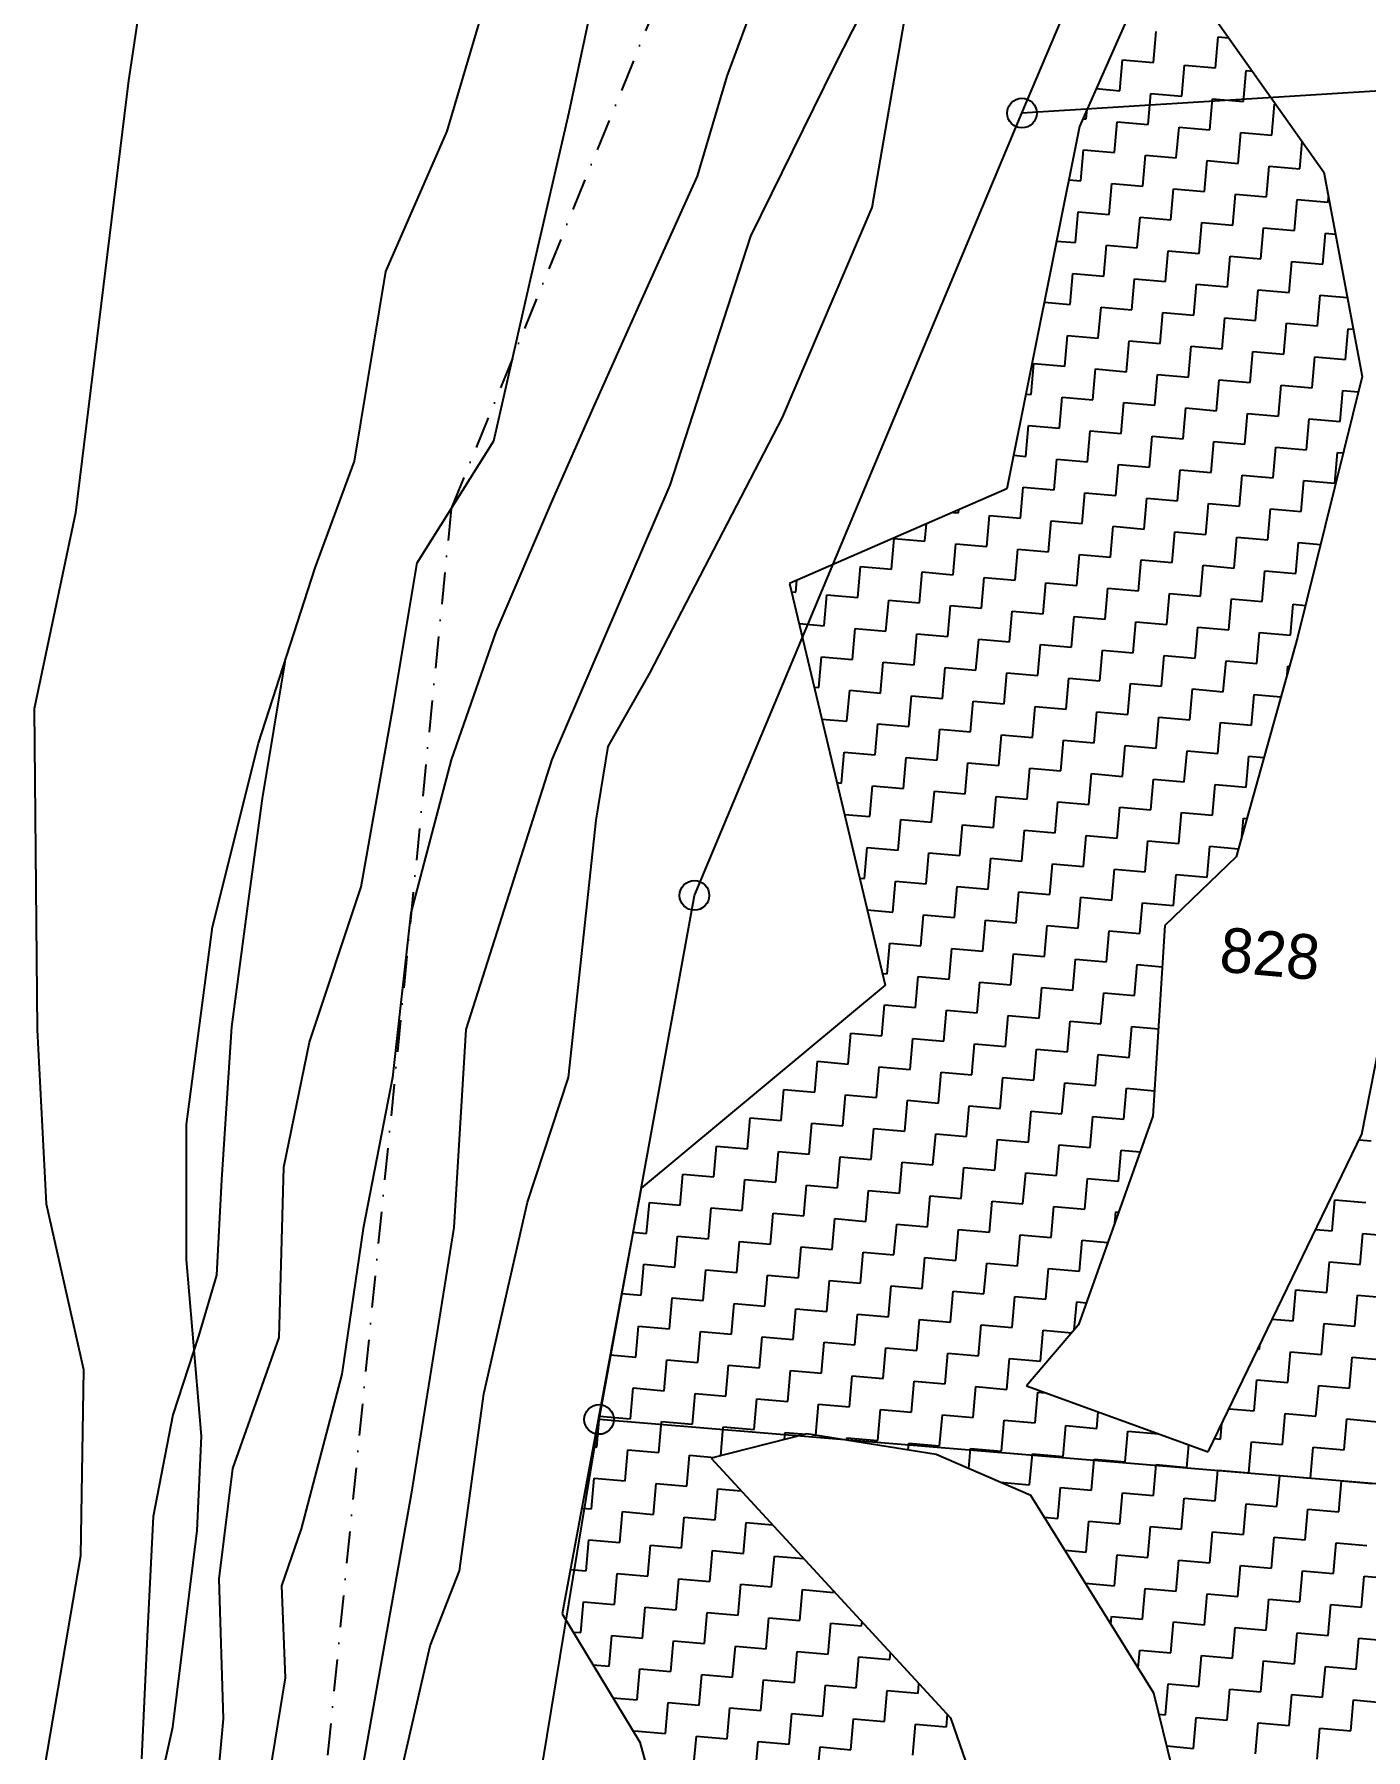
# Model space of a CAD drawing. Header units: metres. Extents: x 302356 to 305648, y 1939949 to 1943623.
# Drawn here: x 302385.4 to 302594.8, y 1942607.1 to 1942876.8 of the extents above; entities that cross this region are included whole.
import ezdxf

# ---------------------------------------------------------------- set-up
doc = ezdxf.new("R2010")
doc.units = ezdxf.units.M
doc.linetypes.add('DASHDOT', pattern=[1, 0.5, -0.25, 0, -0.25])
for name, color, linetype in [('LINE_WATER', 4, 'Continuous'), ('POLY_HATCH', 12, 'Continuous'), ('POLY_PARCEL', 6, 'Continuous'), ('POLY_WATER', 4, 'Continuous'), ('TEXT_PARCEL', 7, 'Continuous'), ('V_BOUND_STREAM_LINE', 7, 'DASHDOT')]:
    doc.layers.add(name, color=color, linetype=linetype)
doc.styles.add('TEXT_MAP', font='')
doc.styles.get('TEXT_MAP').set_extended_font_data('Kruti Dev 050')

msp = doc.modelspace()

# ---------------------------------------------------------------- linework, layer by layer
for centre in [(302540.76, 1942864.37), (302489.25, 1942741.39), (302474.25, 1942658.99)]:
    msp.add_circle(centre, 2.33)
at = {"layer": 'LINE_WATER'}
for p, q in [((302525.2, 1942899.36), (302511.3, 1942871.83)), ((302501.84, 1942890.48), (302494.33, 1942870.15)), ((302450.35, 1942861.54), (302458.47, 1942888.89)), ((302469.54, 1942864.51), (302474.67, 1942888.45)), ((302517.2, 1942849.51), (302522.26, 1942878.71)), ((302511.3, 1942871.83), (302498.05, 1942845.03)), ((302494.33, 1942870.15), (302489.67, 1942854.46)), ((302463.46, 1942838.2), (302469.54, 1942864.51)), ((302440.73, 1942839.45), (302450.35, 1942861.54)), ((302489.67, 1942854.46), (302480.44, 1942834.04)), ((302503.09, 1942816.49), (302517.2, 1942849.51)), ((302498.05, 1942845.03), (302485.4, 1942805.87)), ((302435.81, 1942809.63), (302440.73, 1942839.45)), ((302457.71, 1942812.85), (302463.46, 1942838.2)), ((302480.44, 1942834.04), (302473.31, 1942818.08)), ((302473.31, 1942818.08), (302466.77, 1942803.28)), ((302482.26, 1942776.3), (302503.09, 1942816.49)), ((302445.66, 1942793.65), (302457.71, 1942812.85)), ((302429.59, 1942792.86), (302435.81, 1942809.63)), ((302485.4, 1942805.87), (302466.81, 1942762.75)), ((302466.77, 1942803.28), (302458.03, 1942782.82)), ((302420.72, 1942765.34), (302429.59, 1942792.86)), ((302441.86, 1942771.06), (302445.66, 1942793.65)), ((302458.03, 1942782.82), (302451.02, 1942762.7)), ((302424.83, 1942778.08), (302421.25, 1942756.63)), ((302475.69, 1942764.77), (302482.26, 1942776.3)), ((302436.83, 1942742.71), (302441.86, 1942771.06)), ((302413.44, 1942736.46), (302420.72, 1942765.34)), ((302473.81, 1942753.19), (302475.69, 1942764.77)), ((302451.02, 1942762.7), (302444.65, 1942738.62)), ((302466.81, 1942762.75), (302453.31, 1942720.31)), ((302421.25, 1942756.63), (302419.18, 1942741.24)), ((302469.45, 1942712.75), (302473.81, 1942753.19)), ((302428.72, 1942718.3), (302436.83, 1942742.71)), ((302419.18, 1942741.24), (302416.45, 1942720.74)), ((302444.65, 1942738.62), (302441.79, 1942712.77)), ((302409.39, 1942705.34), (302413.44, 1942736.46)), ((302416.45, 1942720.74), (302414.86, 1942696.65)), ((302453.31, 1942720.31), (302451.44, 1942689.15)), ((302424.68, 1942698.64), (302428.72, 1942718.3)), ((302441.79, 1942712.77), (302437.16, 1942689.02)), ((302462.99, 1942693.18), (302469.45, 1942712.75)), ((302409.38, 1942684.12), (302409.39, 1942705.34)), ((302423.94, 1942671.88), (302424.68, 1942698.64)), ((302414.86, 1942696.65), (302414.07, 1942681.66)), ((302456.16, 1942663.02), (302462.99, 1942693.18)), ((302437.16, 1942689.02), (302433.82, 1942666.14)), ((302451.44, 1942689.15), (302444.71, 1942647.24)), ((302411.72, 1942656.36), (302409.38, 1942684.12)), ((302414.07, 1942681.66), (302411.27, 1942672.08)), ((302411.27, 1942672.08), (302407.21, 1942659.7)), ((302416.65, 1942651.29), (302423.94, 1942671.88)), ((302433.82, 1942666.14), (302427.43, 1942641.82)), ((302452.31, 1942635.18), (302456.16, 1942663.02)), ((302407.21, 1942659.7), (302404.14, 1942643.74)), ((302411.04, 1942641.54), (302411.72, 1942656.36)), ((302414.53, 1942633.92), (302416.65, 1942651.29)), ((302444.71, 1942647.24), (302436.48, 1942600.99)), ((302404.14, 1942643.74), (302403.25, 1942625.99)), ((302407.25, 1942610.64), (302411.04, 1942641.54)), ((302427.43, 1942641.82), (302424.33, 1942632.82)), ((302415.18, 1942611.91), (302414.53, 1942633.92)), ((302447.71, 1942623.42), (302452.31, 1942635.18)), ((302424.33, 1942632.82), (302424.9, 1942618.38)), ((302403.25, 1942625.99), (302402.28, 1942605.63)), ((302436.86, 1942576.35), (302447.71, 1942623.42)), ((302424.9, 1942618.38), (302422.01, 1942600.58)), ((302412.97, 1942587.95), (302415.18, 1942611.91)), ((302400.66, 1942581.22), (302407.25, 1942610.64))]:
    msp.add_line(p, q, dxfattribs=at)
at = {"layer": 'POLY_HATCH'}
for p, q in [((302583.35, 1942938.03), (302549.81, 1942862.24)), ((302549.81, 1942862.24), (302538.4, 1942805.3)), ((302538.4, 1942805.3), (302504.22, 1942790.39)), ((302504.22, 1942790.39), (302519.24, 1942727.29)), ((302519.24, 1942727.29), (302480.88, 1942695.38)), ((302480.88, 1942695.38), (302468.43, 1942628.46)), ((302468.43, 1942628.46), (302480.65, 1942608.28)), ((302480.65, 1942608.28), (302487.37, 1942584.16))]:
    msp.add_line(p, q, dxfattribs=at)
at = {"layer": 'POLY_HATCH', "ltscale": 10}
for p, q in [((302569.91, 1942880.97), (302588.25, 1942855.1)), ((302588.25, 1942855.1), (302594.28, 1942822.96)), ((302594.28, 1942822.96), (302584.09, 1942781.92)), ((302584.09, 1942781.92), (302574.47, 1942747.46)), ((302574.47, 1942747.46), (302563.23, 1942736.67)), ((302594.21, 1942703.83), (302602.15, 1942744.32)), ((302563.23, 1942736.67), (302561.35, 1942706.69)), ((302561.35, 1942706.69), (302549.67, 1942673.88)), ((302570.05, 1942653.93), (302594.21, 1942703.83)), ((302549.67, 1942673.88), (302541.48, 1942664.29)), ((302541.48, 1942664.29), (302570.05, 1942653.93)), ((302506.93, 1942656.73), (302491.89, 1942652.89)), ((302527.25, 1942653.49), (302506.93, 1942656.73)), ((302491.89, 1942652.89), (302529.53, 1942612.11)), ((302542.14, 1942647.05), (302527.25, 1942653.49)), ((302561.5, 1942615.94), (302542.14, 1942647.05)), ((302570.73, 1942578.37), (302561.5, 1942615.94)), ((302529.53, 1942612.11), (302541.28, 1942577.99))]:
    msp.add_line(p, q, dxfattribs=at)
at = {"layer": 'POLY_HATCH', "linetype": 'Continuous', "ltscale": 10}
for p, q in [((302561.44, 1942872.32), (302561.87, 1942877.18)), ((302571.17, 1942871.48), (302571.59, 1942876.34)), ((302571.59, 1942876.34), (302573.3, 1942876.19)), ((302556.16, 1942867.89), (302556.58, 1942872.75)), ((302556.58, 1942872.75), (302561.44, 1942872.32)), ((302565.88, 1942867.04), (302566.3, 1942871.9)), ((302566.3, 1942871.9), (302571.17, 1942871.48)), ((302575.6, 1942866.19), (302576.03, 1942871.05)), ((302576.03, 1942871.05), (302577, 1942870.97)), ((302552.45, 1942868.21), (302556.16, 1942867.89)), ((302560.6, 1942862.6), (302561.02, 1942867.46)), ((302561.02, 1942867.46), (302565.88, 1942867.04)), ((302570.32, 1942861.75), (302570.74, 1942866.62)), ((302570.74, 1942866.62), (302575.6, 1942866.19)), ((302580.04, 1942860.91), (302580.46, 1942865.77)), ((302580.46, 1942865.77), (302580.7, 1942865.75)), ((302550.36, 1942863.49), (302550.87, 1942863.45)), ((302550.87, 1942863.45), (302551.01, 1942864.95)), ((302555.31, 1942858.16), (302555.74, 1942863.02)), ((302555.74, 1942863.02), (302560.6, 1942862.6)), ((302565.03, 1942857.32), (302565.46, 1942862.18)), ((302565.46, 1942862.18), (302570.32, 1942861.75)), ((302574.76, 1942856.47), (302575.18, 1942861.33)), ((302575.18, 1942861.33), (302580.04, 1942860.91)), ((302550.03, 1942853.73), (302550.45, 1942858.59)), ((302550.45, 1942858.59), (302555.31, 1942858.16)), ((302559.75, 1942852.88), (302560.17, 1942857.74)), ((302560.17, 1942857.74), (302565.03, 1942857.32)), ((302584.48, 1942855.62), (302584.85, 1942859.9)), ((302569.47, 1942852.03), (302569.9, 1942856.89)), ((302569.9, 1942856.89), (302574.76, 1942856.47)), ((302579.19, 1942851.19), (302579.62, 1942856.05)), ((302579.62, 1942856.05), (302584.48, 1942855.62)), ((302548.13, 1942853.89), (302550.03, 1942853.73)), ((302554.47, 1942848.44), (302554.89, 1942853.3)), ((302554.89, 1942853.3), (302559.75, 1942852.88)), ((302564.19, 1942847.59), (302564.61, 1942852.46)), ((302564.61, 1942852.46), (302569.47, 1942852.03)), ((302573.91, 1942846.75), (302574.33, 1942851.61)), ((302574.33, 1942851.61), (302579.19, 1942851.19)), ((302583.63, 1942845.9), (302584.06, 1942850.76)), ((302584.06, 1942850.76), (302588.92, 1942850.34)), ((302588.92, 1942850.34), (302588.99, 1942851.18)), ((302549.18, 1942844), (302549.61, 1942848.86)), ((302549.61, 1942848.86), (302554.47, 1942848.44)), ((302558.9, 1942843.16), (302559.33, 1942848.02)), ((302559.33, 1942848.02), (302564.19, 1942847.59)), ((302568.63, 1942842.31), (302569.05, 1942847.17)), ((302569.05, 1942847.17), (302573.91, 1942846.75)), ((302546.21, 1942844.26), (302549.18, 1942844)), ((302578.35, 1942841.46), (302578.77, 1942846.32)), ((302578.77, 1942846.32), (302583.63, 1942845.9)), ((302588.07, 1942840.62), (302588.49, 1942845.48)), ((302588.49, 1942845.48), (302590.08, 1942845.34)), ((302553.62, 1942838.72), (302554.04, 1942843.58)), ((302554.04, 1942843.58), (302558.9, 1942843.16)), ((302563.34, 1942837.87), (302563.76, 1942842.73)), ((302563.76, 1942842.73), (302568.63, 1942842.31)), ((302573.06, 1942837.03), (302573.49, 1942841.89)), ((302573.49, 1942841.89), (302578.35, 1942841.46)), ((302548.34, 1942834.28), (302548.76, 1942839.14)), ((302548.76, 1942839.14), (302553.62, 1942838.72)), ((302582.79, 1942836.18), (302583.21, 1942841.04)), ((302583.21, 1942841.04), (302588.07, 1942840.62)), ((302558.06, 1942833.43), (302558.48, 1942838.3)), ((302558.48, 1942838.3), (302563.34, 1942837.87)), ((302567.78, 1942832.59), (302568.2, 1942837.45)), ((302568.2, 1942837.45), (302573.06, 1942837.03)), ((302577.5, 1942831.74), (302577.92, 1942836.6)), ((302577.92, 1942836.6), (302582.79, 1942836.18)), ((302587.22, 1942830.9), (302587.65, 1942835.76)), ((302587.65, 1942835.76), (302591.95, 1942835.38)), ((302544.28, 1942834.63), (302548.34, 1942834.28)), ((302552.77, 1942829), (302553.2, 1942833.86)), ((302553.2, 1942833.86), (302558.06, 1942833.43)), ((302562.5, 1942828.15), (302562.92, 1942833.01)), ((302562.92, 1942833.01), (302567.78, 1942832.59)), ((302572.22, 1942827.3), (302572.64, 1942832.17)), ((302572.64, 1942832.17), (302577.5, 1942831.74)), ((302581.94, 1942826.46), (302582.36, 1942831.32)), ((302582.36, 1942831.32), (302587.22, 1942830.9)), ((302591.66, 1942825.61), (302592.08, 1942830.47)), ((302592.08, 1942830.47), (302592.89, 1942830.4)), ((302547.49, 1942824.56), (302547.91, 1942829.42)), ((302547.91, 1942829.42), (302552.77, 1942829)), ((302557.21, 1942823.71), (302557.63, 1942828.57)), ((302557.63, 1942828.57), (302562.5, 1942828.15)), ((302566.93, 1942822.87), (302567.36, 1942827.73)), ((302567.36, 1942827.73), (302572.22, 1942827.3)), ((302542.2, 1942820.12), (302542.63, 1942824.98)), ((302542.63, 1942824.98), (302547.49, 1942824.56)), ((302576.65, 1942822.02), (302577.08, 1942826.88)), ((302577.08, 1942826.88), (302581.94, 1942826.46)), ((302586.38, 1942821.17), (302586.8, 1942826.03)), ((302586.8, 1942826.03), (302591.66, 1942825.61)), ((302551.93, 1942819.28), (302552.35, 1942824.14)), ((302552.35, 1942824.14), (302557.21, 1942823.71)), ((302561.65, 1942818.43), (302562.07, 1942823.29)), ((302562.07, 1942823.29), (302566.93, 1942822.87)), ((302571.37, 1942817.58), (302571.79, 1942822.44)), ((302571.79, 1942822.44), (302576.65, 1942822.02)), ((302541.39, 1942820.19), (302542.2, 1942820.12)), ((302546.64, 1942814.84), (302547.07, 1942819.7)), ((302547.07, 1942819.7), (302551.93, 1942819.28)), ((302581.09, 1942816.74), (302581.52, 1942821.6)), ((302581.52, 1942821.6), (302586.38, 1942821.17)), ((302590.81, 1942815.89), (302591.24, 1942820.75)), ((302591.24, 1942820.75), (302593.68, 1942820.54)), ((302556.36, 1942813.99), (302556.79, 1942818.85)), ((302556.79, 1942818.85), (302561.65, 1942818.43)), ((302566.09, 1942813.14), (302566.51, 1942818.01)), ((302566.51, 1942818.01), (302571.37, 1942817.58)), ((302575.81, 1942812.3), (302576.23, 1942817.16)), ((302576.23, 1942817.16), (302581.09, 1942816.74)), ((302541.36, 1942810.4), (302541.78, 1942815.26)), ((302541.78, 1942815.26), (302546.64, 1942814.84)), ((302551.08, 1942809.55), (302551.5, 1942814.41)), ((302551.5, 1942814.41), (302556.36, 1942813.99)), ((302585.53, 1942811.45), (302585.95, 1942816.31)), ((302585.95, 1942816.31), (302590.81, 1942815.89)), ((302560.8, 1942808.71), (302561.23, 1942813.57)), ((302561.23, 1942813.57), (302566.09, 1942813.14)), ((302570.52, 1942807.86), (302570.95, 1942812.72)), ((302570.95, 1942812.72), (302575.81, 1942812.3)), ((302580.25, 1942807.01), (302580.67, 1942811.87)), ((302580.67, 1942811.87), (302585.53, 1942811.45)), ((302539.46, 1942810.57), (302541.36, 1942810.4)), ((302545.8, 1942805.12), (302546.22, 1942809.98)), ((302546.22, 1942809.98), (302551.08, 1942809.55)), ((302555.52, 1942804.27), (302555.94, 1942809.13)), ((302555.94, 1942809.13), (302560.8, 1942808.71)), ((302589.97, 1942806.17), (302590.39, 1942811.03)), ((302590.39, 1942811.03), (302591.3, 1942810.95)), ((302565.24, 1942803.42), (302565.66, 1942808.28)), ((302565.66, 1942808.28), (302570.52, 1942807.86)), ((302574.96, 1942802.58), (302575.39, 1942807.44)), ((302575.39, 1942807.44), (302580.25, 1942807.01)), ((302584.68, 1942801.73), (302585.11, 1942806.59)), ((302585.11, 1942806.59), (302589.97, 1942806.17)), ((302540.51, 1942800.68), (302540.94, 1942805.54)), ((302540.94, 1942805.54), (302545.8, 1942805.12)), ((302550.23, 1942799.83), (302550.66, 1942804.69)), ((302550.66, 1942804.69), (302555.52, 1942804.27)), ((302559.96, 1942798.98), (302560.38, 1942803.85)), ((302560.38, 1942803.85), (302565.24, 1942803.42)), ((302529.92, 1942801.6), (302530.79, 1942801.52)), ((302530.79, 1942801.52), (302530.83, 1942802)), ((302535.23, 1942796.24), (302535.65, 1942801.1)), ((302535.65, 1942801.1), (302540.51, 1942800.68)), ((302569.68, 1942798.14), (302570.1, 1942803)), ((302570.1, 1942803), (302574.96, 1942802.58)), ((302579.4, 1942797.29), (302579.82, 1942802.15)), ((302579.82, 1942802.15), (302584.68, 1942801.73)), ((302525.51, 1942797.09), (302525.74, 1942799.78)), ((302544.95, 1942795.39), (302545.37, 1942800.25)), ((302545.37, 1942800.25), (302550.23, 1942799.83)), ((302554.67, 1942794.55), (302555.09, 1942799.41)), ((302555.09, 1942799.41), (302559.96, 1942798.98)), ((302564.39, 1942793.7), (302564.82, 1942798.56)), ((302564.82, 1942798.56), (302569.68, 1942798.14)), ((302520.22, 1942792.65), (302520.64, 1942797.51)), ((302520.64, 1942797.51), (302525.51, 1942797.09)), ((302529.94, 1942791.8), (302530.37, 1942796.66)), ((302530.37, 1942796.66), (302535.23, 1942796.24)), ((302539.67, 1942790.96), (302540.09, 1942795.82)), ((302540.09, 1942795.82), (302544.95, 1942795.39)), ((302574.12, 1942792.85), (302574.54, 1942797.71)), ((302574.54, 1942797.71), (302579.4, 1942797.29)), ((302583.84, 1942792.01), (302584.26, 1942796.87)), ((302584.26, 1942796.87), (302587.73, 1942796.57)), ((302514.94, 1942788.21), (302515.36, 1942793.07)), ((302515.36, 1942793.07), (302520.22, 1942792.65)), ((302549.39, 1942790.11), (302549.81, 1942794.97)), ((302549.81, 1942794.97), (302554.67, 1942794.55)), ((302559.11, 1942789.26), (302559.53, 1942794.12)), ((302559.53, 1942794.12), (302564.39, 1942793.7)), ((302568.83, 1942788.42), (302569.25, 1942793.28)), ((302569.25, 1942793.28), (302574.12, 1942792.85)), ((302505.22, 1942789.06), (302505.38, 1942790.9)), ((302524.66, 1942787.36), (302525.08, 1942792.23)), ((302525.08, 1942792.23), (302529.94, 1942791.8)), ((302534.38, 1942786.52), (302534.8, 1942791.38)), ((302534.8, 1942791.38), (302539.67, 1942790.96)), ((302544.1, 1942785.67), (302544.53, 1942790.53)), ((302544.53, 1942790.53), (302549.39, 1942790.11)), ((302578.55, 1942787.57), (302578.98, 1942792.43)), ((302578.98, 1942792.43), (302583.84, 1942792.01)), ((302504.52, 1942789.12), (302505.22, 1942789.06)), ((302509.65, 1942783.77), (302510.08, 1942788.63)), ((302510.08, 1942788.63), (302514.94, 1942788.21)), ((302519.37, 1942782.93), (302519.8, 1942787.79)), ((302519.8, 1942787.79), (302524.66, 1942787.36)), ((302553.83, 1942784.82), (302554.25, 1942789.69)), ((302554.25, 1942789.69), (302559.11, 1942789.26)), ((302563.55, 1942783.98), (302563.97, 1942788.84)), ((302563.97, 1942788.84), (302568.83, 1942788.42)), ((302573.27, 1942783.13), (302573.69, 1942787.99)), ((302573.69, 1942787.99), (302578.55, 1942787.57)), ((302582.99, 1942782.29), (302583.41, 1942787.15)), ((302583.41, 1942787.15), (302585.34, 1942786.98)), ((302529.1, 1942782.08), (302529.52, 1942786.94)), ((302529.52, 1942786.94), (302534.38, 1942786.52)), ((302538.82, 1942781.23), (302539.24, 1942786.09)), ((302539.24, 1942786.09), (302544.1, 1942785.67)), ((302548.54, 1942780.39), (302548.96, 1942785.25)), ((302548.96, 1942785.25), (302553.83, 1942784.82)), ((302505.71, 1942784.12), (302509.65, 1942783.77)), ((302514.09, 1942778.49), (302514.51, 1942783.35)), ((302514.51, 1942783.35), (302519.37, 1942782.93)), ((302523.81, 1942777.64), (302524.24, 1942782.5)), ((302524.24, 1942782.5), (302529.1, 1942782.08)), ((302558.26, 1942779.54), (302558.69, 1942784.4)), ((302558.69, 1942784.4), (302563.55, 1942783.98)), ((302567.98, 1942778.69), (302568.41, 1942783.56)), ((302568.41, 1942783.56), (302573.27, 1942783.13)), ((302577.71, 1942777.85), (302578.13, 1942782.71)), ((302578.13, 1942782.71), (302582.99, 1942782.29)), ((302533.53, 1942776.8), (302533.96, 1942781.66)), ((302533.96, 1942781.66), (302538.82, 1942781.23)), ((302543.26, 1942775.95), (302543.68, 1942780.81)), ((302543.68, 1942780.81), (302548.54, 1942780.39)), ((302552.98, 1942775.1), (302553.4, 1942779.96)), ((302553.4, 1942779.96), (302558.26, 1942779.54)), ((302562.7, 1942774.26), (302563.12, 1942779.12)), ((302563.12, 1942779.12), (302567.98, 1942778.69)), ((302508.81, 1942774.05), (302509.23, 1942778.91)), ((302509.23, 1942778.91), (302514.09, 1942778.49)), ((302518.53, 1942773.2), (302518.95, 1942778.07)), ((302518.95, 1942778.07), (302523.81, 1942777.64)), ((302528.25, 1942772.36), (302528.67, 1942777.22)), ((302528.67, 1942777.22), (302533.53, 1942776.8)), ((302537.97, 1942771.51), (302538.4, 1942776.37)), ((302538.4, 1942776.37), (302543.26, 1942775.95)), ((302572.42, 1942773.41), (302572.85, 1942778.27)), ((302572.85, 1942778.27), (302577.71, 1942777.85)), ((302582.45, 1942776.05), (302582.57, 1942777.42)), ((302582.57, 1942777.42), (302582.83, 1942777.4)), ((302508.1, 1942774.11), (302508.81, 1942774.05)), ((302547.69, 1942770.67), (302548.12, 1942775.53)), ((302548.12, 1942775.53), (302552.98, 1942775.1)), ((302557.42, 1942769.82), (302557.84, 1942774.68)), ((302557.84, 1942774.68), (302562.7, 1942774.26)), ((302567.14, 1942768.97), (302567.56, 1942773.83)), ((302567.56, 1942773.83), (302572.42, 1942773.41)), ((302513.24, 1942768.77), (302513.67, 1942773.63)), ((302513.67, 1942773.63), (302518.53, 1942773.2)), ((302522.97, 1942767.92), (302523.39, 1942772.78)), ((302523.39, 1942772.78), (302528.25, 1942772.36)), ((302532.69, 1942767.07), (302533.11, 1942771.93)), ((302533.11, 1942771.93), (302537.97, 1942771.51)), ((302542.41, 1942766.23), (302542.83, 1942771.09)), ((302542.83, 1942771.09), (302547.69, 1942770.67)), ((302576.86, 1942768.13), (302577.28, 1942772.99)), ((302577.28, 1942772.99), (302581.49, 1942772.62)), ((302509.29, 1942769.11), (302513.24, 1942768.77)), ((302517.68, 1942763.48), (302518.11, 1942768.34)), ((302518.11, 1942768.34), (302522.97, 1942767.92)), ((302552.13, 1942765.38), (302552.56, 1942770.24)), ((302552.56, 1942770.24), (302557.42, 1942769.82)), ((302561.85, 1942764.53), (302562.28, 1942769.4)), ((302562.28, 1942769.4), (302567.14, 1942768.97)), ((302571.58, 1942763.69), (302572, 1942768.55)), ((302572, 1942768.55), (302576.86, 1942768.13)), ((302527.4, 1942762.64), (302527.83, 1942767.5)), ((302527.83, 1942767.5), (302532.69, 1942767.07)), ((302537.13, 1942761.79), (302537.55, 1942766.65)), ((302537.55, 1942766.65), (302542.41, 1942766.23)), ((302546.85, 1942760.94), (302547.27, 1942765.8)), ((302547.27, 1942765.8), (302552.13, 1942765.38)), ((302512.4, 1942759.04), (302512.82, 1942763.91)), ((302512.82, 1942763.91), (302517.68, 1942763.48)), ((302522.12, 1942758.2), (302522.54, 1942763.06)), ((302522.54, 1942763.06), (302527.4, 1942762.64)), ((302556.57, 1942760.1), (302556.99, 1942764.96)), ((302556.99, 1942764.96), (302561.85, 1942764.53)), ((302566.29, 1942759.25), (302566.72, 1942764.11)), ((302566.72, 1942764.11), (302571.58, 1942763.69)), ((302576.01, 1942758.4), (302576.44, 1942763.26)), ((302576.44, 1942763.26), (302578.82, 1942763.06)), ((302531.84, 1942757.35), (302532.26, 1942762.21)), ((302532.26, 1942762.21), (302537.13, 1942761.79)), ((302541.56, 1942756.51), (302541.99, 1942761.37)), ((302541.99, 1942761.37), (302546.85, 1942760.94)), ((302551.29, 1942755.66), (302551.71, 1942760.52)), ((302551.71, 1942760.52), (302556.57, 1942760.1)), ((302511.67, 1942759.11), (302512.4, 1942759.04)), ((302516.84, 1942753.76), (302517.26, 1942758.62)), ((302517.26, 1942758.62), (302522.12, 1942758.2)), ((302526.56, 1942752.91), (302526.98, 1942757.78)), ((302526.98, 1942757.78), (302531.84, 1942757.35)), ((302561.01, 1942754.81), (302561.43, 1942759.67)), ((302561.43, 1942759.67), (302566.29, 1942759.25)), ((302570.73, 1942753.97), (302571.15, 1942758.83)), ((302571.15, 1942758.83), (302576.01, 1942758.4)), ((302536.28, 1942752.07), (302536.7, 1942756.93)), ((302536.7, 1942756.93), (302541.56, 1942756.51)), ((302546, 1942751.22), (302546.42, 1942756.08)), ((302546.42, 1942756.08), (302551.29, 1942755.66)), ((302555.72, 1942750.37), (302556.15, 1942755.24)), ((302556.15, 1942755.24), (302561.01, 1942754.81)), ((302512.86, 1942754.11), (302516.84, 1942753.76)), ((302521.27, 1942748.48), (302521.7, 1942753.34)), ((302521.7, 1942753.34), (302526.56, 1942752.91)), ((302531, 1942747.63), (302531.42, 1942752.49)), ((302531.42, 1942752.49), (302536.28, 1942752.07)), ((302565.45, 1942749.53), (302565.87, 1942754.39)), ((302565.87, 1942754.39), (302570.73, 1942753.97)), ((302575.33, 1942750.55), (302575.59, 1942753.54)), ((302575.59, 1942753.54), (302576.15, 1942753.49)), ((302540.72, 1942746.78), (302541.14, 1942751.64)), ((302541.14, 1942751.64), (302546, 1942751.22)), ((302550.44, 1942745.94), (302550.86, 1942750.8)), ((302550.86, 1942750.8), (302555.72, 1942750.37)), ((302560.16, 1942745.09), (302560.58, 1942749.95)), ((302560.58, 1942749.95), (302565.45, 1942749.53)), ((302515.99, 1942744.04), (302516.41, 1942748.9)), ((302516.41, 1942748.9), (302521.27, 1942748.48)), ((302525.71, 1942743.19), (302526.13, 1942748.05)), ((302526.13, 1942748.05), (302531, 1942747.63)), ((302535.43, 1942742.35), (302535.86, 1942747.21)), ((302535.86, 1942747.21), (302540.72, 1942746.78)), ((302569.88, 1942744.24), (302570.31, 1942749.11)), ((302570.31, 1942749.11), (302574.82, 1942748.71)), ((302515.24, 1942744.1), (302515.99, 1942744.04)), ((302545.15, 1942741.5), (302545.58, 1942746.36)), ((302545.58, 1942746.36), (302550.44, 1942745.94)), ((302554.88, 1942740.65), (302555.3, 1942745.51)), ((302555.3, 1942745.51), (302560.16, 1942745.09)), ((302564.6, 1942739.81), (302565.02, 1942744.67)), ((302565.02, 1942744.67), (302569.88, 1942744.24)), ((302520.43, 1942738.75), (302520.85, 1942743.62)), ((302520.85, 1942743.62), (302525.71, 1942743.19)), ((302530.15, 1942737.91), (302530.57, 1942742.77)), ((302530.57, 1942742.77), (302535.43, 1942742.35)), ((302539.87, 1942737.06), (302540.29, 1942741.92)), ((302540.29, 1942741.92), (302545.15, 1942741.5)), ((302516.43, 1942739.1), (302520.43, 1942738.75)), ((302549.59, 1942736.22), (302550.02, 1942741.08)), ((302550.02, 1942741.08), (302554.88, 1942740.65)), ((302559.31, 1942735.37), (302559.74, 1942740.23)), ((302559.74, 1942740.23), (302564.6, 1942739.81)), ((302524.86, 1942733.47), (302525.29, 1942738.33)), ((302525.29, 1942738.33), (302530.15, 1942737.91)), ((302534.59, 1942732.62), (302535.01, 1942737.48)), ((302535.01, 1942737.48), (302539.87, 1942737.06)), ((302544.31, 1942731.78), (302544.73, 1942736.64)), ((302544.73, 1942736.64), (302549.59, 1942736.22)), ((302519.58, 1942729.03), (302520, 1942733.89)), ((302520, 1942733.89), (302524.86, 1942733.47)), ((302554.03, 1942730.93), (302554.45, 1942735.79)), ((302554.45, 1942735.79), (302559.31, 1942735.37)), ((302529.3, 1942728.19), (302529.73, 1942733.05)), ((302529.73, 1942733.05), (302534.59, 1942732.62)), ((302539.02, 1942727.34), (302539.45, 1942732.2)), ((302539.45, 1942732.2), (302544.31, 1942731.78)), ((302548.75, 1942726.49), (302549.17, 1942731.35)), ((302549.17, 1942731.35), (302554.03, 1942730.93)), ((302558.47, 1942725.65), (302558.89, 1942730.51)), ((302558.89, 1942730.51), (302562.82, 1942730.17)), ((302518.81, 1942729.1), (302519.58, 1942729.03)), ((302524.02, 1942723.75), (302524.44, 1942728.61)), ((302524.44, 1942728.61), (302529.3, 1942728.19)), ((302533.74, 1942722.9), (302534.16, 1942727.76)), ((302534.16, 1942727.76), (302539.02, 1942727.34)), ((302543.46, 1942722.06), (302543.89, 1942726.92)), ((302543.89, 1942726.92), (302548.75, 1942726.49)), ((302553.18, 1942721.21), (302553.61, 1942726.07)), ((302553.61, 1942726.07), (302558.47, 1942725.65)), ((302518.73, 1942719.31), (302519.16, 1942724.17)), ((302519.16, 1942724.17), (302524.02, 1942723.75)), ((302528.46, 1942718.46), (302528.88, 1942723.33)), ((302528.88, 1942723.33), (302533.74, 1942722.9)), ((302538.18, 1942717.62), (302538.6, 1942722.48)), ((302538.6, 1942722.48), (302543.46, 1942722.06)), ((302513.45, 1942714.87), (302513.87, 1942719.73)), ((302513.87, 1942719.73), (302518.73, 1942719.31)), ((302547.9, 1942716.77), (302548.32, 1942721.63)), ((302548.32, 1942721.63), (302553.18, 1942721.21)), ((302557.62, 1942715.92), (302558.04, 1942720.79)), ((302558.04, 1942720.79), (302562.21, 1942720.42)), ((302523.17, 1942714.03), (302523.59, 1942718.89)), ((302523.59, 1942718.89), (302528.46, 1942718.46)), ((302532.89, 1942713.18), (302533.32, 1942718.04)), ((302533.32, 1942718.04), (302538.18, 1942717.62)), ((302542.62, 1942712.33), (302543.04, 1942717.19)), ((302543.04, 1942717.19), (302547.9, 1942716.77)), ((302508.17, 1942710.43), (302508.59, 1942715.3)), ((302508.59, 1942715.3), (302513.45, 1942714.87)), ((302517.89, 1942709.59), (302518.31, 1942714.45)), ((302518.31, 1942714.45), (302523.17, 1942714.03)), ((302552.34, 1942711.49), (302552.76, 1942716.35)), ((302552.76, 1942716.35), (302557.62, 1942715.92)), ((302527.61, 1942708.74), (302528.03, 1942713.6)), ((302528.03, 1942713.6), (302532.89, 1942713.18)), ((302537.33, 1942707.9), (302537.75, 1942712.76)), ((302537.75, 1942712.76), (302542.62, 1942712.33)), ((302547.05, 1942707.05), (302547.48, 1942711.91)), ((302547.48, 1942711.91), (302552.34, 1942711.49)), ((302502.88, 1942706), (302503.3, 1942710.86)), ((302503.3, 1942710.86), (302508.17, 1942710.43)), ((302512.6, 1942705.15), (302513.03, 1942710.01)), ((302513.03, 1942710.01), (302517.89, 1942709.59)), ((302522.32, 1942704.3), (302522.75, 1942709.17)), ((302522.75, 1942709.17), (302527.61, 1942708.74)), ((302556.78, 1942706.2), (302557.2, 1942711.06)), ((302557.2, 1942711.06), (302561.6, 1942710.68)), ((302497.6, 1942701.56), (302498.02, 1942706.42)), ((302498.02, 1942706.42), (302502.88, 1942706)), ((302532.05, 1942703.46), (302532.47, 1942708.32)), ((302532.47, 1942708.32), (302537.33, 1942707.9)), ((302541.77, 1942702.61), (302542.19, 1942707.47)), ((302542.19, 1942707.47), (302547.05, 1942707.05)), ((302551.49, 1942701.76), (302551.91, 1942706.63)), ((302551.91, 1942706.63), (302556.78, 1942706.2)), ((302507.32, 1942700.71), (302507.74, 1942705.57)), ((302507.74, 1942705.57), (302512.6, 1942705.15)), ((302517.04, 1942699.87), (302517.46, 1942704.73)), ((302517.46, 1942704.73), (302522.32, 1942704.3)), ((302526.76, 1942699.02), (302527.19, 1942703.88)), ((302527.19, 1942703.88), (302532.05, 1942703.46)), ((302492.31, 1942697.12), (302492.74, 1942701.98)), ((302492.74, 1942701.98), (302497.6, 1942701.56)), ((302502.03, 1942696.28), (302502.46, 1942701.14)), ((302502.46, 1942701.14), (302507.32, 1942700.71)), ((302536.48, 1942698.17), (302536.91, 1942703.03)), ((302536.91, 1942703.03), (302541.77, 1942702.61)), ((302546.21, 1942697.33), (302546.63, 1942702.19)), ((302546.63, 1942702.19), (302551.49, 1942701.76)), ((302555.93, 1942696.48), (302556.35, 1942701.34)), ((302556.35, 1942701.34), (302559.36, 1942701.08)), ((302593.8, 1942702.98), (302595.66, 1942702.82)), ((302511.76, 1942695.43), (302512.18, 1942700.29)), ((302512.18, 1942700.29), (302517.04, 1942699.87)), ((302521.48, 1942694.58), (302521.9, 1942699.44)), ((302521.9, 1942699.44), (302526.76, 1942699.02)), ((302531.2, 1942693.74), (302531.62, 1942698.6)), ((302531.62, 1942698.6), (302536.48, 1942698.17)), ((302487.03, 1942692.68), (302487.45, 1942697.54)), ((302487.45, 1942697.54), (302492.31, 1942697.12)), ((302496.75, 1942691.84), (302497.17, 1942696.7)), ((302497.17, 1942696.7), (302502.03, 1942696.28)), ((302506.47, 1942690.99), (302506.9, 1942695.85)), ((302506.9, 1942695.85), (302511.76, 1942695.43)), ((302540.92, 1942692.89), (302541.35, 1942697.75)), ((302541.35, 1942697.75), (302546.21, 1942697.33)), ((302550.64, 1942692.04), (302551.07, 1942696.9)), ((302551.07, 1942696.9), (302555.93, 1942696.48)), ((302481.74, 1942688.25), (302482.17, 1942693.11)), ((302482.17, 1942693.11), (302487.03, 1942692.68)), ((302516.19, 1942690.14), (302516.62, 1942695.01)), ((302516.62, 1942695.01), (302521.48, 1942694.58)), ((302525.92, 1942689.3), (302526.34, 1942694.16)), ((302526.34, 1942694.16), (302531.2, 1942693.74)), ((302535.64, 1942688.45), (302536.06, 1942693.31)), ((302536.06, 1942693.31), (302540.92, 1942692.89)), ((302589.53, 1942688.66), (302589.96, 1942693.52)), ((302589.96, 1942693.52), (302594.82, 1942693.09)), ((302491.47, 1942687.4), (302491.89, 1942692.26)), ((302491.89, 1942692.26), (302496.75, 1942691.84)), ((302501.19, 1942686.55), (302501.61, 1942691.41)), ((302501.61, 1942691.41), (302506.47, 1942690.99)), ((302510.91, 1942685.71), (302511.33, 1942690.57)), ((302511.33, 1942690.57), (302516.19, 1942690.14)), ((302545.36, 1942687.61), (302545.78, 1942692.47)), ((302545.78, 1942692.47), (302550.64, 1942692.04)), ((302555.35, 1942689.83), (302555.51, 1942691.62)), ((302555.51, 1942691.62), (302555.97, 1942691.58)), ((302479.59, 1942688.43), (302481.74, 1942688.25)), ((302486.18, 1942682.96), (302486.61, 1942687.82)), ((302486.61, 1942687.82), (302491.47, 1942687.4)), ((302520.63, 1942684.86), (302521.06, 1942689.72)), ((302521.06, 1942689.72), (302525.92, 1942689.3)), ((302530.35, 1942684.01), (302530.78, 1942688.87)), ((302530.78, 1942688.87), (302535.64, 1942688.45)), ((302540.08, 1942683.17), (302540.5, 1942688.03)), ((302540.5, 1942688.03), (302545.36, 1942687.61)), ((302586.97, 1942688.88), (302589.53, 1942688.66)), ((302593.97, 1942683.37), (302594.39, 1942688.23)), ((302594.39, 1942688.23), (302599.25, 1942687.81)), ((302495.9, 1942682.12), (302496.33, 1942686.98)), ((302496.33, 1942686.98), (302501.19, 1942686.55)), ((302505.63, 1942681.27), (302506.05, 1942686.13)), ((302506.05, 1942686.13), (302510.91, 1942685.71)), ((302515.35, 1942680.42), (302515.77, 1942685.28)), ((302515.77, 1942685.28), (302520.63, 1942684.86)), ((302549.8, 1942682.32), (302550.22, 1942687.18)), ((302550.22, 1942687.18), (302554.28, 1942686.83)), ((302480.9, 1942678.52), (302481.32, 1942683.39)), ((302481.32, 1942683.39), (302486.18, 1942682.96)), ((302490.62, 1942677.68), (302491.04, 1942682.54)), ((302491.04, 1942682.54), (302495.9, 1942682.12)), ((302525.07, 1942679.58), (302525.49, 1942684.44)), ((302525.49, 1942684.44), (302530.35, 1942684.01)), ((302534.79, 1942678.73), (302535.21, 1942683.59)), ((302535.21, 1942683.59), (302540.08, 1942683.17)), ((302544.51, 1942677.88), (302544.94, 1942682.74)), ((302544.94, 1942682.74), (302549.8, 1942682.32)), ((302588.69, 1942678.93), (302589.11, 1942683.8)), ((302589.11, 1942683.8), (302593.97, 1942683.37)), ((302500.34, 1942676.83), (302500.76, 1942681.69)), ((302500.76, 1942681.69), (302505.63, 1942681.27)), ((302510.06, 1942675.98), (302510.49, 1942680.85)), ((302510.49, 1942680.85), (302515.35, 1942680.42)), ((302519.79, 1942675.14), (302520.21, 1942680)), ((302520.21, 1942680), (302525.07, 1942679.58)), ((302583.4, 1942674.5), (302583.82, 1942679.36)), ((302583.82, 1942679.36), (302588.69, 1942678.93)), ((302477.79, 1942678.79), (302480.9, 1942678.52)), ((302485.34, 1942673.24), (302485.76, 1942678.1)), ((302485.76, 1942678.1), (302490.62, 1942677.68)), ((302495.06, 1942672.39), (302495.48, 1942677.25)), ((302495.48, 1942677.25), (302500.34, 1942676.83)), ((302529.51, 1942674.29), (302529.93, 1942679.15)), ((302529.93, 1942679.15), (302534.79, 1942678.73)), ((302539.23, 1942673.45), (302539.65, 1942678.31)), ((302539.65, 1942678.31), (302544.51, 1942677.88)), ((302548.99, 1942673.09), (302549.37, 1942677.46)), ((302549.37, 1942677.46), (302550.9, 1942677.33)), ((302593.12, 1942673.65), (302593.55, 1942678.51)), ((302593.55, 1942678.51), (302598.41, 1942678.09)), ((302504.78, 1942671.55), (302505.2, 1942676.41)), ((302505.2, 1942676.41), (302510.06, 1942675.98)), ((302514.5, 1942670.7), (302514.92, 1942675.56)), ((302514.92, 1942675.56), (302519.79, 1942675.14)), ((302524.22, 1942669.85), (302524.65, 1942674.72)), ((302524.65, 1942674.72), (302529.51, 1942674.29)), ((302533.95, 1942669.01), (302534.37, 1942673.87)), ((302534.37, 1942673.87), (302539.23, 1942673.45)), ((302580.14, 1942674.78), (302583.4, 1942674.5)), ((302587.84, 1942669.21), (302588.26, 1942674.07)), ((302588.26, 1942674.07), (302593.12, 1942673.65)), ((302480.05, 1942668.8), (302480.47, 1942673.66)), ((302480.47, 1942673.66), (302485.34, 1942673.24)), ((302489.77, 1942667.96), (302490.2, 1942672.82)), ((302490.2, 1942672.82), (302495.06, 1942672.39)), ((302499.5, 1942667.11), (302499.92, 1942671.97)), ((302499.92, 1942671.97), (302504.78, 1942671.55)), ((302543.67, 1942668.16), (302544.09, 1942673.02)), ((302544.09, 1942673.02), (302548.6, 1942672.63)), ((302476, 1942669.16), (302480.05, 1942668.8)), ((302509.22, 1942666.26), (302509.64, 1942671.12)), ((302509.64, 1942671.12), (302514.5, 1942670.7)), ((302518.94, 1942665.42), (302519.36, 1942670.28)), ((302519.36, 1942670.28), (302524.22, 1942669.85)), ((302528.66, 1942664.57), (302529.08, 1942669.43)), ((302529.08, 1942669.43), (302533.95, 1942669.01)), ((302538.38, 1942663.72), (302538.81, 1942668.58)), ((302538.81, 1942668.58), (302543.67, 1942668.16)), ((302577.87, 1942670.08), (302578.12, 1942670.06)), ((302578.12, 1942670.06), (302578.17, 1942670.71)), ((302582.56, 1942664.78), (302582.98, 1942669.64)), ((302582.98, 1942669.64), (302587.84, 1942669.21)), ((302592.28, 1942663.93), (302592.7, 1942668.79)), ((302592.7, 1942668.79), (302597.56, 1942668.37)), ((302484.49, 1942663.52), (302484.91, 1942668.38)), ((302484.91, 1942668.38), (302489.77, 1942667.96)), ((302494.21, 1942662.67), (302494.63, 1942667.53)), ((302494.63, 1942667.53), (302499.5, 1942667.11)), ((302503.93, 1942661.83), (302504.36, 1942666.69)), ((302504.36, 1942666.69), (302509.22, 1942666.26)), ((302513.65, 1942660.98), (302514.08, 1942665.84)), ((302514.08, 1942665.84), (302518.94, 1942665.42)), ((302479.2, 1942659.08), (302479.63, 1942663.94)), ((302479.63, 1942663.94), (302484.49, 1942663.52)), ((302488.93, 1942658.23), (302489.35, 1942663.09)), ((302489.35, 1942663.09), (302494.21, 1942662.67)), ((302523.38, 1942660.13), (302523.8, 1942664.99)), ((302523.8, 1942664.99), (302528.66, 1942664.57)), ((302533.1, 1942659.29), (302533.52, 1942664.15)), ((302533.52, 1942664.15), (302538.38, 1942663.72)), ((302542.82, 1942658.44), (302543.24, 1942663.3)), ((302543.24, 1942663.3), (302544.52, 1942663.19)), ((302577.27, 1942660.34), (302577.69, 1942665.2)), ((302577.69, 1942665.2), (302582.56, 1942664.78)), ((302586.99, 1942659.49), (302587.42, 1942664.35)), ((302587.42, 1942664.35), (302592.28, 1942663.93)), ((302498.65, 1942657.39), (302499.07, 1942662.25)), ((302499.07, 1942662.25), (302503.93, 1942661.83)), ((302508.37, 1942656.54), (302508.79, 1942661.4)), ((302508.79, 1942661.4), (302513.65, 1942660.98)), ((302518.09, 1942655.69), (302518.52, 1942660.56)), ((302518.52, 1942660.56), (302523.38, 1942660.13)), ((302573.32, 1942660.68), (302577.27, 1942660.34)), ((302473.92, 1942654.64), (302474.34, 1942659.5)), ((302474.34, 1942659.5), (302479.2, 1942659.08)), ((302483.64, 1942653.8), (302484.07, 1942658.66)), ((302484.07, 1942658.66), (302488.93, 1942658.23)), ((302493.39, 1942653.28), (302493.79, 1942657.81)), ((302493.79, 1942657.81), (302498.65, 1942657.39)), ((302527.81, 1942654.85), (302528.24, 1942659.71)), ((302528.24, 1942659.71), (302533.1, 1942659.29)), ((302537.54, 1942654), (302537.96, 1942658.86)), ((302537.96, 1942658.86), (302542.82, 1942658.44)), ((302547.26, 1942653.15), (302547.68, 1942658.02)), ((302547.68, 1942658.02), (302552.54, 1942657.59)), ((302552.54, 1942657.59), (302552.77, 1942660.2)), ((302571.99, 1942655.9), (302572.2, 1942658.38)), ((302581.71, 1942655.05), (302582.13, 1942659.91)), ((302582.13, 1942659.91), (302586.99, 1942659.49)), ((302591.43, 1942654.21), (302591.85, 1942659.07)), ((302591.85, 1942659.07), (302596.71, 1942658.64)), ((302503.41, 1942655.83), (302503.51, 1942656.96)), ((302503.51, 1942656.96), (302506.75, 1942656.68)), ((302507.81, 1942656.59), (302508.37, 1942656.54)), ((302513.2, 1942655.73), (302513.23, 1942656.12)), ((302513.23, 1942656.12), (302518.09, 1942655.69)), ((302522.86, 1942654.19), (302522.95, 1942655.27)), ((302522.95, 1942655.27), (302527.81, 1942654.85)), ((302556.98, 1942652.31), (302557.4, 1942657.17)), ((302557.4, 1942657.17), (302562.26, 1942656.75)), ((302562.26, 1942656.75), (302562.27, 1942656.75)), ((302566.7, 1942651.46), (302567.01, 1942655.03)), ((302571.04, 1942655.98), (302571.99, 1942655.9)), ((302576.42, 1942650.62), (302576.85, 1942655.48)), ((302576.85, 1942655.48), (302581.71, 1942655.05)), ((302473.31, 1942654.7), (302473.92, 1942654.64)), ((302478.36, 1942649.36), (302478.78, 1942654.22)), ((302478.78, 1942654.22), (302483.64, 1942653.8)), ((302488.08, 1942648.51), (302488.5, 1942653.37)), ((302488.5, 1942653.37), (302492.43, 1942653.03)), ((302532.4, 1942651.26), (302532.68, 1942654.42)), ((302532.68, 1942654.42), (302537.54, 1942654)), ((302541.97, 1942648.72), (302542.4, 1942653.58)), ((302542.4, 1942653.58), (302547.26, 1942653.15)), ((302551.7, 1942647.87), (302552.12, 1942652.73)), ((302552.12, 1942652.73), (302556.98, 1942652.31)), ((302586.15, 1942649.77), (302586.57, 1942654.63)), ((302586.57, 1942654.63), (302591.43, 1942654.21)), ((302473.07, 1942644.92), (302473.5, 1942649.78)), ((302473.5, 1942649.78), (302478.36, 1942649.36)), ((302561.42, 1942647.02), (302561.84, 1942651.89)), ((302561.84, 1942651.89), (302566.7, 1942651.46)), ((302571.14, 1942646.18), (302571.56, 1942651.04)), ((302571.56, 1942651.04), (302576.42, 1942650.62)), ((302580.86, 1942645.33), (302581.29, 1942650.19)), ((302581.29, 1942650.19), (302586.15, 1942649.77)), ((302482.8, 1942644.07), (302483.22, 1942648.94)), ((302483.22, 1942648.94), (302488.08, 1942648.51)), ((302492.52, 1942643.23), (302492.94, 1942648.09)), ((302492.94, 1942648.09), (302496.62, 1942647.77)), ((302537.35, 1942649.12), (302541.97, 1942648.72)), ((302546.41, 1942643.43), (302546.84, 1942648.29)), ((302546.84, 1942648.29), (302551.7, 1942647.87)), ((302556.13, 1942642.59), (302556.56, 1942647.45)), ((302556.56, 1942647.45), (302561.42, 1942647.02)), ((302590.58, 1942644.48), (302591.01, 1942649.35)), ((302591.01, 1942649.35), (302595.87, 1942648.92)), ((302471.51, 1942645.06), (302473.07, 1942644.92)), ((302477.51, 1942639.64), (302477.93, 1942644.5)), ((302477.93, 1942644.5), (302482.8, 1942644.07)), ((302565.86, 1942641.74), (302566.28, 1942646.6)), ((302566.28, 1942646.6), (302571.14, 1942646.18)), ((302575.58, 1942640.89), (302576, 1942645.75)), ((302576, 1942645.75), (302580.86, 1942645.33)), ((302585.3, 1942640.05), (302585.72, 1942644.91)), ((302585.72, 1942644.91), (302590.58, 1942644.48)), ((302487.23, 1942638.79), (302487.66, 1942643.65)), ((302487.66, 1942643.65), (302492.52, 1942643.23)), ((302496.96, 1942637.94), (302497.38, 1942642.8)), ((302497.38, 1942642.8), (302501.53, 1942642.44)), ((302544.27, 1942643.62), (302546.41, 1942643.43)), ((302550.85, 1942638.15), (302551.27, 1942643.01)), ((302551.27, 1942643.01), (302556.13, 1942642.59)), ((302560.57, 1942637.3), (302560.99, 1942642.16)), ((302560.99, 1942642.16), (302565.86, 1942641.74)), ((302472.23, 1942635.2), (302472.65, 1942640.06)), ((302472.65, 1942640.06), (302477.51, 1942639.64)), ((302481.95, 1942634.35), (302482.37, 1942639.21)), ((302482.37, 1942639.21), (302487.23, 1942638.79)), ((302570.29, 1942636.46), (302570.72, 1942641.32)), ((302570.72, 1942641.32), (302575.58, 1942640.89)), ((302580.02, 1942635.61), (302580.44, 1942640.47)), ((302580.44, 1942640.47), (302585.3, 1942640.05)), ((302589.74, 1942634.76), (302590.16, 1942639.62)), ((302590.16, 1942639.62), (302595.02, 1942639.2)), ((302491.67, 1942633.51), (302492.09, 1942638.37)), ((302492.09, 1942638.37), (302496.96, 1942637.94)), ((302501.39, 1942632.66), (302501.82, 1942637.52)), ((302501.82, 1942637.52), (302506.45, 1942637.12)), ((302547.49, 1942638.44), (302550.85, 1942638.15)), ((302555.29, 1942632.86), (302555.71, 1942637.73)), ((302555.71, 1942637.73), (302560.57, 1942637.3)), ((302565.01, 1942632.02), (302565.43, 1942636.88)), ((302565.43, 1942636.88), (302570.29, 1942636.46)), ((302469.72, 1942635.42), (302472.23, 1942635.2)), ((302476.67, 1942629.91), (302477.09, 1942634.78)), ((302477.09, 1942634.78), (302481.95, 1942634.35)), ((302486.39, 1942629.07), (302486.81, 1942633.93)), ((302486.81, 1942633.93), (302491.67, 1942633.51)), ((302574.73, 1942631.17), (302575.15, 1942636.03)), ((302575.15, 1942636.03), (302580.02, 1942635.61)), ((302584.45, 1942630.33), (302584.88, 1942635.19)), ((302584.88, 1942635.19), (302589.74, 1942634.76)), ((302594.18, 1942629.48), (302594.6, 1942634.34)), ((302594.6, 1942634.34), (302599.46, 1942633.92)), ((302496.11, 1942628.22), (302496.53, 1942633.08)), ((302496.53, 1942633.08), (302501.39, 1942632.66)), ((302505.83, 1942627.37), (302506.25, 1942632.24)), ((302506.25, 1942632.24), (302511.12, 1942631.81)), ((302511.12, 1942631.81), (302511.14, 1942632.04)), ((302550.72, 1942633.26), (302555.29, 1942632.86)), ((302559.73, 1942627.58), (302560.15, 1942632.44)), ((302560.15, 1942632.44), (302565.01, 1942632.02)), ((302569.45, 1942626.73), (302569.87, 1942631.59)), ((302569.87, 1942631.59), (302574.73, 1942631.17)), ((302579.17, 1942625.89), (302579.59, 1942630.75)), ((302579.59, 1942630.75), (302584.45, 1942630.33)), ((302471.38, 1942625.48), (302471.8, 1942630.34)), ((302471.8, 1942630.34), (302476.67, 1942629.91)), ((302481.1, 1942624.63), (302481.53, 1942629.49)), ((302481.53, 1942629.49), (302486.39, 1942629.07)), ((302490.82, 1942623.78), (302491.25, 1942628.64)), ((302491.25, 1942628.64), (302496.11, 1942628.22)), ((302588.89, 1942625.04), (302589.31, 1942629.9)), ((302589.31, 1942629.9), (302594.18, 1942629.48)), ((302470.17, 1942625.58), (302471.38, 1942625.48)), ((302500.55, 1942622.94), (302500.97, 1942627.8)), ((302500.97, 1942627.8), (302505.83, 1942627.37)), ((302510.27, 1942622.09), (302510.69, 1942626.95)), ((302510.69, 1942626.95), (302515.55, 1942626.53)), ((302515.55, 1942626.53), (302515.61, 1942627.19)), ((302554.76, 1942626.77), (302554.86, 1942628)), ((302554.86, 1942628), (302559.73, 1942627.58)), ((302564.16, 1942622.3), (302564.59, 1942627.16)), ((302564.59, 1942627.16), (302569.45, 1942626.73)), ((302573.88, 1942621.45), (302574.31, 1942626.31)), ((302574.31, 1942626.31), (302579.17, 1942625.89)), ((302583.61, 1942620.6), (302584.03, 1942625.46)), ((302584.03, 1942625.46), (302588.89, 1942625.04)), ((302475.82, 1942620.19), (302476.24, 1942625.05)), ((302476.24, 1942625.05), (302481.1, 1942624.63)), ((302485.54, 1942619.35), (302485.96, 1942624.21)), ((302485.96, 1942624.21), (302490.82, 1942623.78)), ((302495.26, 1942618.5), (302495.69, 1942623.36)), ((302495.69, 1942623.36), (302500.55, 1942622.94)), ((302559.05, 1942619.87), (302559.3, 1942622.72)), ((302559.3, 1942622.72), (302564.16, 1942622.3)), ((302593.33, 1942619.76), (302593.75, 1942624.62)), ((302593.75, 1942624.62), (302598.61, 1942624.19)), ((302473.3, 1942620.41), (302475.82, 1942620.19)), ((302504.98, 1942617.65), (302505.41, 1942622.51)), ((302505.41, 1942622.51), (302510.27, 1942622.09)), ((302514.71, 1942616.81), (302515.13, 1942621.67)), ((302515.13, 1942621.67), (302519.99, 1942621.24)), ((302519.99, 1942621.24), (302520.09, 1942622.34)), ((302568.6, 1942617.01), (302569.02, 1942621.87)), ((302569.02, 1942621.87), (302573.88, 1942621.45)), ((302578.32, 1942616.17), (302578.75, 1942621.03)), ((302578.75, 1942621.03), (302583.61, 1942620.6)), ((302588.04, 1942615.32), (302588.47, 1942620.18)), ((302588.47, 1942620.18), (302593.33, 1942619.76)), ((302480.26, 1942614.91), (302480.68, 1942619.77)), ((302480.68, 1942619.77), (302485.54, 1942619.35)), ((302489.98, 1942614.06), (302490.4, 1942618.92)), ((302490.4, 1942618.92), (302495.26, 1942618.5)), ((302499.7, 1942613.22), (302500.12, 1942618.08)), ((302500.12, 1942618.08), (302504.98, 1942617.65)), ((302509.42, 1942612.37), (302509.85, 1942617.23)), ((302509.85, 1942617.23), (302514.71, 1942616.81)), ((302524.43, 1942615.96), (302524.56, 1942617.49)), ((302563.32, 1942612.57), (302563.74, 1942617.43)), ((302563.74, 1942617.43), (302568.6, 1942617.01)), ((302476.43, 1942615.24), (302480.26, 1942614.91)), ((302519.14, 1942611.52), (302519.57, 1942616.38)), ((302519.57, 1942616.38), (302524.43, 1942615.96)), ((302573.04, 1942611.73), (302573.46, 1942616.59)), ((302573.46, 1942616.59), (302578.32, 1942616.17)), ((302582.76, 1942610.88), (302583.18, 1942615.74)), ((302583.18, 1942615.74), (302588.04, 1942615.32)), ((302592.48, 1942610.03), (302592.91, 1942614.9)), ((302592.91, 1942614.9), (302597.77, 1942614.47)), ((302484.69, 1942609.62), (302485.12, 1942614.48)), ((302485.12, 1942614.48), (302489.98, 1942614.06)), ((302494.42, 1942608.78), (302494.84, 1942613.64)), ((302494.84, 1942613.64), (302499.7, 1942613.22)), ((302504.14, 1942607.93), (302504.56, 1942612.79)), ((302504.56, 1942612.79), (302509.42, 1942612.37)), ((302513.86, 1942607.08), (302514.28, 1942611.95)), ((302514.28, 1942611.95), (302519.14, 1942611.52)), ((302528.87, 1942610.68), (302529.04, 1942612.64)), ((302562.31, 1942612.66), (302563.32, 1942612.57)), ((302567.75, 1942607.29), (302568.18, 1942612.15)), ((302568.18, 1942612.15), (302573.04, 1942611.73)), ((302479.8, 1942609.67), (302479.83, 1942610.05)), ((302479.83, 1942610.05), (302484.69, 1942609.62)), ((302489.13, 1942604.34), (302489.56, 1942609.2)), ((302489.56, 1942609.2), (302494.42, 1942608.78)), ((302523.58, 1942606.24), (302524.01, 1942611.1)), ((302524.01, 1942611.1), (302528.87, 1942610.68)), ((302577.48, 1942606.44), (302577.9, 1942611.3)), ((302577.9, 1942611.3), (302582.76, 1942610.88)), ((302587.2, 1942605.6), (302587.62, 1942610.46)), ((302587.62, 1942610.46), (302592.48, 1942610.03)), ((302498.85, 1942603.49), (302499.28, 1942608.35)), ((302499.28, 1942608.35), (302504.14, 1942607.93)), ((302508.58, 1942602.65), (302509, 1942607.51)), ((302509, 1942607.51), (302513.86, 1942607.08)), ((302563.54, 1942607.66), (302567.75, 1942607.29))]:
    msp.add_line(p, q, dxfattribs=at)
at = {"layer": 'POLY_PARCEL'}
for p, q in [((302600.5, 1942868.1), (302540.76, 1942864.37)), ((302688.34, 1942641.26), (302474.25, 1942658.99))]:
    msp.add_line(p, q, dxfattribs=at)
at = {"layer": 'POLY_WATER'}
for p, q in [((302540.76, 1942864.37), (302592.85, 1942987.29)), ((302409.33, 1942929.8), (302400.27, 1942869.5)), ((302400.27, 1942869.5), (302391.93, 1942801.54)), ((302489.25, 1942741.39), (302540.76, 1942864.37)), ((302391.93, 1942801.54), (302385.44, 1942770.7)), ((302385.44, 1942770.7), (302385.89, 1942720.27)), ((302474.25, 1942658.99), (302489.25, 1942741.39)), ((302385.89, 1942720.27), (302387.31, 1942692.88)), ((302387.31, 1942692.88), (302393.18, 1942666.83)), ((302393.18, 1942666.83), (302392.7, 1942637.53)), ((302458.03, 1942560.29), (302474.25, 1942658.99)), ((302392.7, 1942637.53), (302386.71, 1942602.5))]:
    msp.add_line(p, q, dxfattribs=at)
at = {"layer": 'V_BOUND_STREAM_LINE', "ltscale": 10}
for p, q in [((302532.92, 1943003.55), (302451.01, 1942802.17)), ((302451.01, 1942802.17), (302427.72, 1942567.55))]:
    msp.add_line(p, q, dxfattribs=at)

# ---------------------------------------------------------------- texts
at = {"layer": 'TEXT_PARCEL', "style": 'TEXT_MAP'}
msp.add_text('828', height=7.026, rotation=355.0239, dxfattribs=at).set_placement((302571.66, 1942729.42))

doc.saveas('drawing.dxf')
